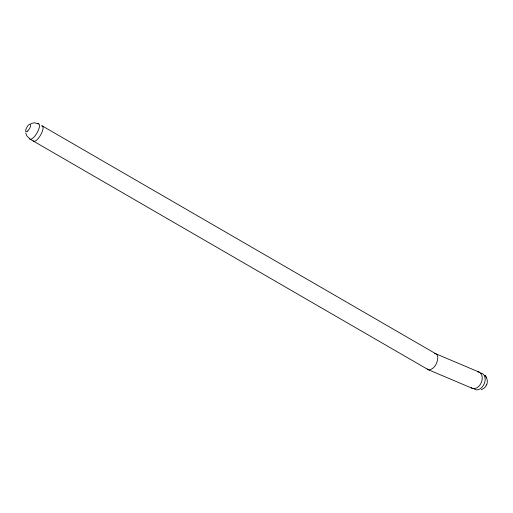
<?xml version="1.0" encoding="UTF-8"?>
<svg xmlns="http://www.w3.org/2000/svg" width="513" height="513" viewBox="0 0 513 513"><rect width="100%" height="100%" fill="white"/><g stroke="black" fill="none" stroke-linecap="round" stroke-linejoin="round"><path stroke-width="0.77" d="M486.632 384.962C488.062 381.698 487.209 377.741 484.766 375.183L485.689 376.491M485.849 386.379L483.708 388.469L481.252 389.803M30.966 123.498L34.525 122.806L38.68 123.851M479.193 372.143L435.864 353.803L42.258 125.922M472.133 388.258L428.137 369.636L30.126 139.203L26.618 135.624L25.733 132.905M485.728 376.548L486.542 377.715M480.54 372.996A8.798 6.118 -67.1 0 1 484.144 383.961A8.798 6.118 -67.1 0 1 473.723 388.559M486.401 384.827A4.399 3.059 -67.1 0 1 485.849 385.827M477.629 371.758A8.798 6.118 -67.1 0 1 481.38 382.377A8.798 6.118 -67.1 0 1 471.216 387.693M434.614 353.553A9.196 4.867 -63 0 1 437.794 357.535C437.666 362.62 434.748 368.744 429.387 369.879A9.196 4.867 -63 0 1 427.149 368.847M41.393 125.897A8.798 2.975 -59.9 0 1 40.777 134.714A8.798 2.975 -59.9 0 1 33.133 140.729M37.808 123.825A8.798 2.975 -59.9 0 1 37.193 132.643A8.798 2.975 -59.9 0 1 29.549 138.657M27.676 131.046A4.399 1.488 -59.9 0 0 30.626 124.37A4.399 1.488 -59.9 0 0 26.298 128.391A4.399 1.488 -59.9 0 0 27.676 131.046"/></g></svg>
